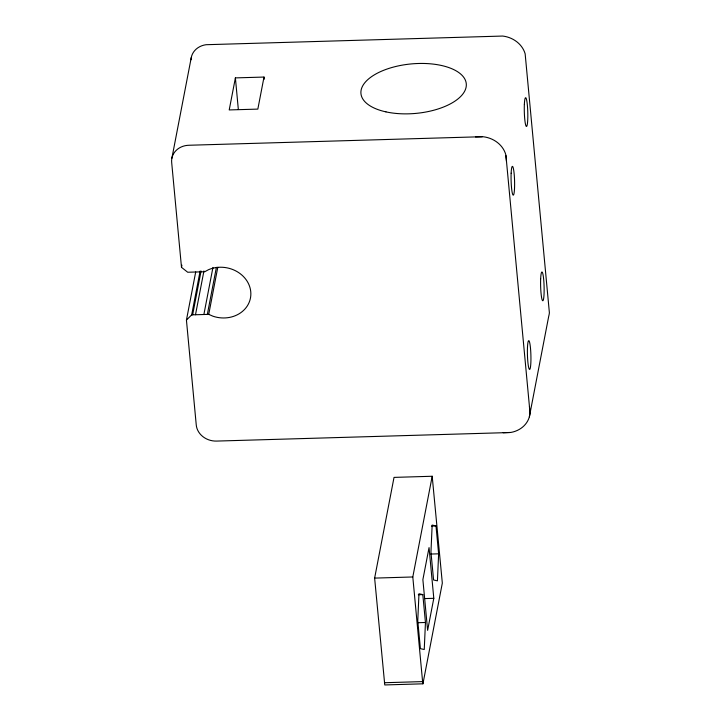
<?xml version="1.0" encoding="UTF-8"?>
<svg xmlns="http://www.w3.org/2000/svg" width="721" height="721" viewBox="0 0 721 721"><rect width="100%" height="100%" fill="white"/><g stroke="black" fill="none" stroke-linecap="round" stroke-linejoin="round"><path stroke-width="1.08" d="M425.453 622.484L424.245 649.513L420.397 648.657L417.765 620.763L418.973 593.734L422.812 594.6L425.453 622.484L417.594 622.719M438.629 553.818L437.431 580.847L433.582 579.981L430.951 552.097L432.158 525.068L435.998 525.924L438.629 553.818L430.779 554.052M171.868 158.287L191.263 57.572M509.882 432.537L216.895 441.072A18.908 16.538 10.9 0 1 196.229 424.723L186.433 320.097L191.678 314.861L208.73 314.365L212.938 316.204A28.849 25.235 10.9 0 0 250.764 291.771A28.849 25.235 10.9 0 0 208.585 269.663L204.746 271.745L187.694 272.241L181.494 267.338L181.917 265.148M186.433 320.097L195.706 271.925M235.388 77.895L229.215 109.934L257.839 109.105L264.012 77.057L235.388 77.895L238.345 109.52M191.678 314.861L200.114 271.069M192.633 314.834L201.069 271.042M195.499 314.744L203.935 270.961M203.881 314.5L212.947 267.428M207.342 314.401L216.408 267.329M208.73 314.365L217.796 267.293M374.632 578.107L394.026 477.392L432.194 476.257L442.324 583.1L422.93 683.814L384.762 684.95L374.632 578.107L412.8 576.971L432.194 476.257M433.799 598.313L427.625 630.361L422.876 579.648L429.049 547.6L433.799 598.313L424.813 598.583M529.358 416.837L548.753 316.113A25.496 22.306 10.9 0 0 549.384 312.734L525.149 53.823A25.487 22.288 10.9 0 0 502.69 36.05L206.098 44.711A18.908 16.538 10.9 0 0 191.011 59.771M475.49 136.909L483.295 136.765A25.487 22.288 10.9 0 1 505.754 154.537L506.493 161.432M431.509 526.06L435.998 525.924M418.324 594.726L422.812 594.6M384.428 682.733L422.596 681.597L422.93 683.814M482.241 136.711L189.199 145.245A18.908 16.538 10.9 0 0 171.697 162.703L181.494 267.338M503.186 432.735L510.973 432.42A25.496 22.306 10.9 0 0 529.989 413.448L529.439 406.545M505.935 155.457L529.998 412.475M412.8 576.971L422.596 681.597M264.012 77.057L264.219 79.238M385.942 111.872A52.894 24.847 -5.3 0 0 466.307 85.529A52.894 24.847 -5.3 0 0 388.61 68.513A52.894 24.847 -5.3 0 0 385.942 111.872M527.475 347.477A14.429 1.73 88.3 0 0 529.529 369.44A14.429 1.73 88.3 0 0 530.485 348.162A14.429 1.73 88.3 0 0 527.475 347.477M511.144 173.184A14.429 1.73 88.3 0 0 513.199 195.148A14.429 1.73 88.3 0 0 514.154 173.86A14.429 1.73 88.3 0 0 511.144 173.184M540.669 278.811A14.429 1.73 88.3 0 0 542.724 300.765A14.429 1.73 88.3 0 0 543.679 279.487A14.429 1.73 88.3 0 0 540.669 278.811M524.356 104.518A14.429 1.73 88.3 0 0 526.411 126.472A14.429 1.73 88.3 0 0 527.366 105.194A14.429 1.73 88.3 0 0 524.356 104.518"/></g></svg>
